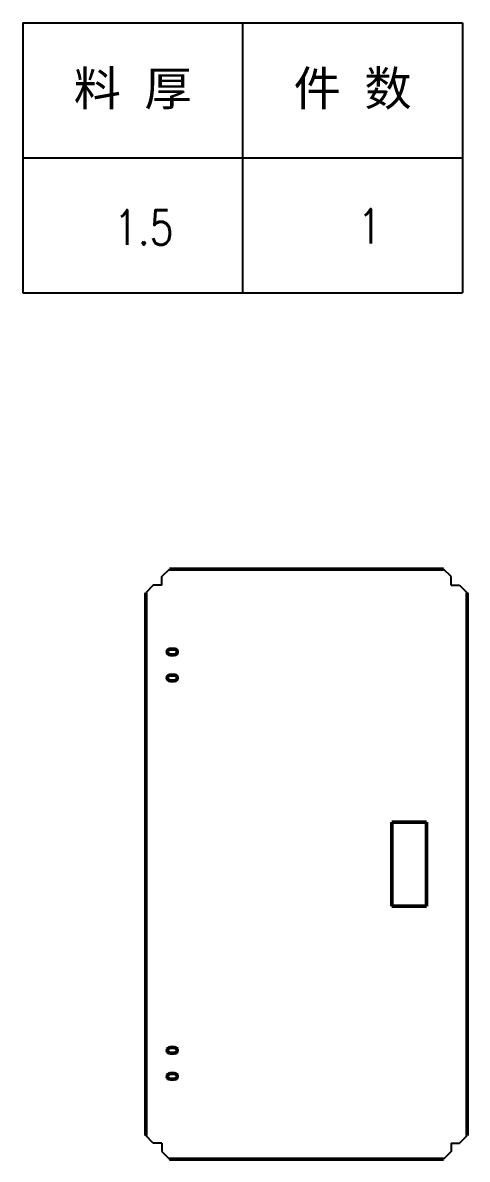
# Model space of a CAD drawing. Header units: millimetres. Extents: x 1472 to 285341, y -86221 to 5170.
# Drawn here: x 16198 to 16712, y -1088 to 224 of the extents above; entities that cross this region are included whole.
import ezdxf
from ezdxf.enums import TextEntityAlignment as Align

# ---------------------------------------------------------------- set-up
doc = ezdxf.new("R2010")
doc.units = ezdxf.units.MM
doc.layers.add('可见 (ISO)', color=7, linetype='Continuous', lineweight=50)
doc.styles.add('DIM', font='romans.shx', dxfattribs={"width": 0.8, "bigfont": 'bigfont.shx'})
doc.styles.get("Standard").update_dxf_attribs({"font": 'arial.ttf'})

# ---------------------------------------------------------------- blocks, each defined once
blk = doc.blocks.new('*T31')
at = {"color": 0, "linetype": 'ByBlock', "lineweight": -2, "transparency": 16777216}
for p, q in [((0, 0), (127, 0)), ((0, 0), (0, -78)), ((63.5, 0), (63.5, -78)), ((127, 0), (127, -78)), ((0, -39), (127, -39)), ((0, -78), (127, -78))]:
    blk.add_line(p, q, dxfattribs=at)
at = {"color": 0, "transparency": 16777216, "char_height": 10, "width": 60.5, "attachment_point": 5}
for s, insert in [('{\\fSimSun|b0|i0|c134|p2;料 厚}', (31.75, -19.5)), ('{\\fSimSun|b0|i0|c134|p2;件 数}', (95.25, -19.5))]:
    blk.add_mtext(s, dxfattribs=dict(at, insert=insert))
blk = doc.blocks.new('拆图参数')
blk.add_blockref('*T31', (-63.5, 78))
at = {"style": 'DIM', "width": 0.8}
blk.add_attdef('6', text='', height=10, dxfattribs=at).set_placement((-37.13, 18.91), align=Align.MIDDLE_LEFT)
blk.add_attdef('1', text='', height=10, dxfattribs=at).set_placement((36.65, 19.27), align=Align.MIDDLE_CENTER)

msp = doc.modelspace()

# ---------------------------------------------------------------- linework, layer by layer
for p, q in [((16359.20746, -415.34665), (16368.00746, -406.54665)), ((16693.20746, -415.34665), (16684.40746, -406.54665)), ((16359.20746, -425.24665), (16359.20746, -415.34665)), ((16693.20746, -425.24665), (16693.20746, -415.34665)), ((16349.30746, -425.24665), (16340.50746, -434.04665)), ((16359.20746, -425.24665), (16349.30746, -425.24665)), ((16693.20746, -425.24665), (16703.10746, -425.24665)), ((16703.10746, -425.24665), (16711.90746, -434.04665)), ((16349.30746, -1069.24665), (16340.50746, -1060.44665)), ((16703.10746, -1069.24665), (16711.90746, -1060.44665)), ((16359.20746, -1069.24665), (16349.30746, -1069.24665)), ((16359.20746, -1069.24665), (16359.20746, -1079.14665)), ((16693.20746, -1069.24665), (16703.10746, -1069.24665)), ((16693.20746, -1069.24665), (16693.20746, -1079.14665)), ((16359.20746, -1079.14665), (16368.00746, -1087.94665)), ((16693.20746, -1079.14665), (16684.40746, -1087.94665))]:
    msp.add_line(p, q)
at = {"layer": '可见 (ISO)'}
for p, q in [((16368.70746, -498.99665), (16373.70746, -498.99665)), ((16373.70746, -505.49665), (16368.70746, -505.49665)), ((16368.70746, -528.99665), (16373.70746, -528.99665)), ((16373.70746, -535.49665), (16368.70746, -535.49665)), ((16624.70746, -698.74665), (16664.70746, -698.74665)), ((16624.70746, -795.74665), (16624.70746, -698.74665)), ((16664.70746, -698.74665), (16664.70746, -795.74665)), ((16664.70746, -795.74665), (16624.70746, -795.74665)), ((16368.70746, -958.99665), (16373.70746, -958.99665)), ((16373.70746, -965.49665), (16368.70746, -965.49665)), ((16368.70746, -988.99665), (16373.70746, -988.99665)), ((16373.70746, -995.49665), (16368.70746, -995.49665))]:
    msp.add_line(p, q, dxfattribs=at)
for points in [[(16368.00746, -406.54665), (16684.40746, -406.54665)], [(16340.50746, -434.04665), (16340.50746, -1060.44665)], [(16711.90746, -434.04665), (16711.90746, -1060.44665)], [(16368.00746, -1087.94665), (16684.40746, -1087.94665)]]:
    msp.add_lwpolyline(points, dxfattribs=at)
for centre, start, end in [((16368.70746, -502.24665), 90, 270), ((16373.70746, -502.24665), 270, 90), ((16368.70746, -532.24665), 90, 270), ((16373.70746, -532.24665), 270, 90), ((16368.70746, -962.24665), 90, 270), ((16373.70746, -962.24665), 270, 90), ((16368.70746, -992.24665), 90, 270), ((16373.70746, -992.24665), 270, 90)]:
    msp.add_arc(centre, 3.25, start, end, dxfattribs=at)

# ---------------------------------------------------------------- block references
at = {"xscale": 4, "yscale": 4, "zscale": 4}
msp.add_blockref('拆图参数', (16452.49474, -87.91392), dxfattribs=at).add_auto_attribs({'1': '1', '6': '1.5'})

doc.saveas('drawing.dxf')
